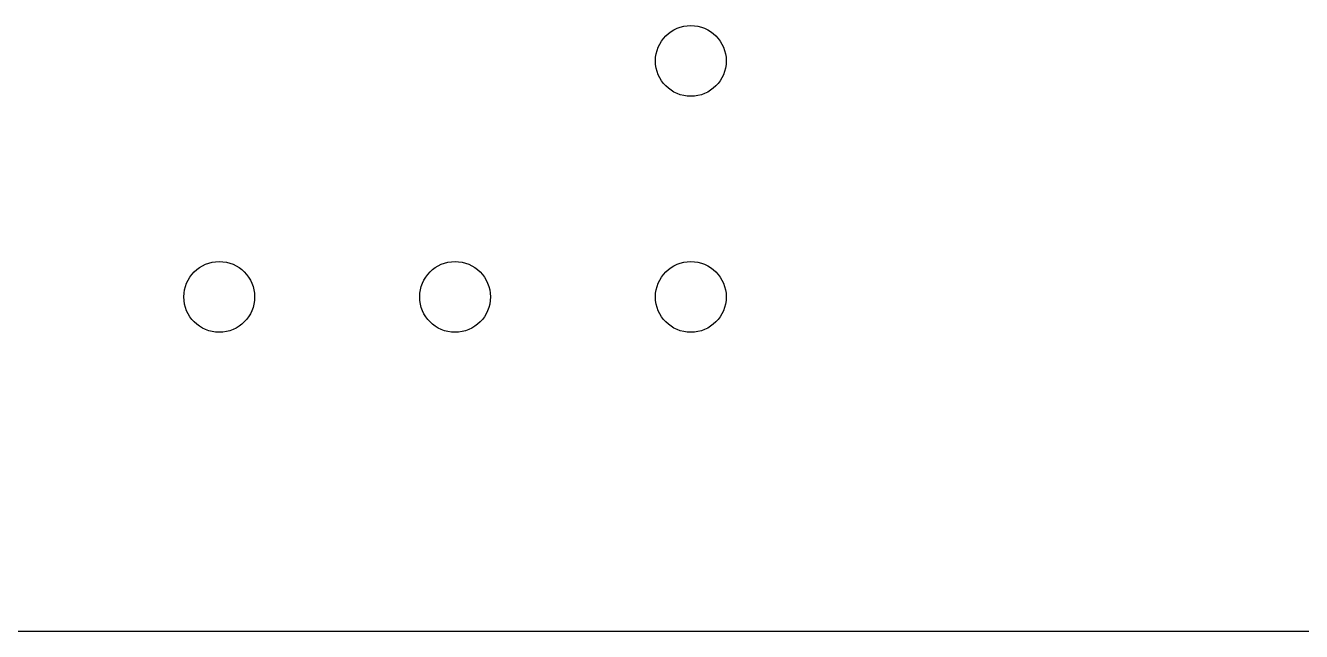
# Model space of a CAD drawing. Extents: x 183 to 1008, y 302 to 1008.
# Drawn here: x 496.7 to 550.8, y 800.4 to 826.1 of the extents above; entities that cross this region are included whole.
import ezdxf

# ---------------------------------------------------------------- set-up
doc = ezdxf.new("R2010")
doc.units = 0
doc.layers.get('0').update_dxf_attribs({"linetype": 'CONTINUOUS'})

msp = doc.modelspace()

# ---------------------------------------------------------------- linework, layer by layer
msp.add_line((554.91635, 800.40532), (474.91635, 800.40532))
for centre in [(524.91635, 824.58391), (504.91635, 814.58391), (514.91635, 814.58391), (524.91635, 814.58391)]:
    msp.add_circle(centre, 1.5)

doc.saveas('drawing.dxf')
